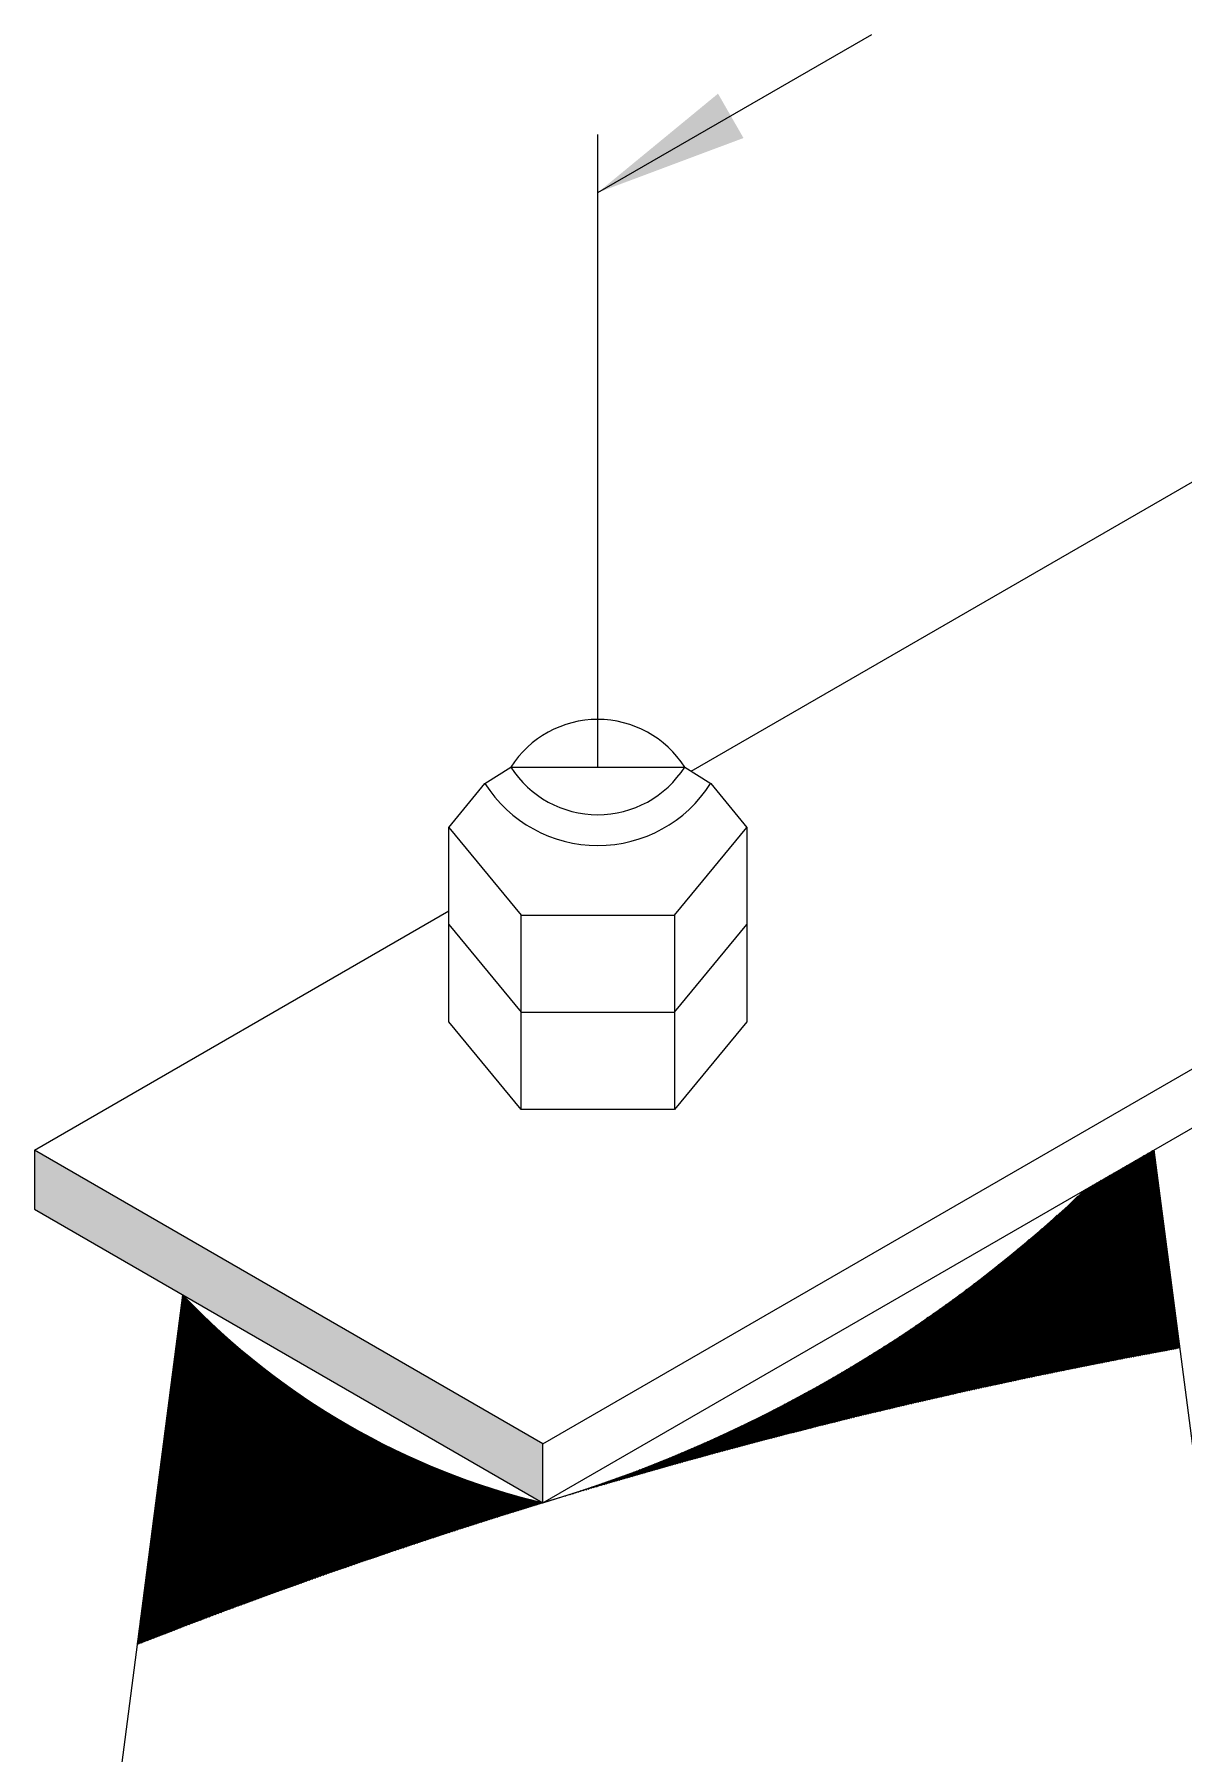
# Model space of a CAD drawing. Header units: inches. Extents: x 3955 to 4125, y 4886 to 4983.
# Drawn here: x 4088.569 to 4089.421, y 4959.148 to 4960.424 of the extents above; entities that cross this region are included whole.
import ezdxf

# ---------------------------------------------------------------- set-up
doc = ezdxf.new("R2010")
doc.units = ezdxf.units.IN
doc.header["$MEASUREMENT"] = 0
doc.layers.get('0').update_dxf_attribs({"lineweight": 35})
doc.layers.add('EFL', color=1, linetype='Continuous')
doc.layers.add('EL2', color=2, linetype='Continuous')

msp = doc.modelspace()

# ---------------------------------------------------------------- linework, layer by layer
at = {"color": 0}
for p, q in [((4089.208, 4959.4052), (4089.3982, 4959.5954)), ((4089.2097, 4959.4056), (4089.3992, 4959.5951)), ((4089.2115, 4959.406), (4089.3994, 4959.5939)), ((4089.1956, 4959.4022), (4089.376, 4959.5826)), ((4089.1974, 4959.4027), (4089.3791, 4959.5844)), ((4089.1992, 4959.4031), (4089.3823, 4959.5862)), ((4089.2009, 4959.4035), (4089.3855, 4959.5881)), ((4089.2027, 4959.4039), (4089.3887, 4959.5899)), ((4089.2044, 4959.4043), (4089.3918, 4959.5917)), ((4089.2062, 4959.4047), (4089.395, 4959.5936)), ((4089.2132, 4959.4064), (4089.3995, 4959.5927)), ((4089.215, 4959.4068), (4089.3997, 4959.5915)), ((4089.2167, 4959.4072), (4089.3998, 4959.5903)), ((4089.2185, 4959.4076), (4089.4, 4959.5891)), ((4089.2202, 4959.408), (4089.4002, 4959.588)), ((4089.222, 4959.4084), (4089.4003, 4959.5868)), ((4089.2237, 4959.4088), (4089.4005, 4959.5856)), ((4089.2255, 4959.4092), (4089.4006, 4959.5844)), ((4089.2272, 4959.4096), (4089.4008, 4959.5832)), ((4089.229, 4959.41), (4089.4009, 4959.582)), ((4089.1833, 4959.3993), (4089.3538, 4959.5697)), ((4089.185, 4959.3997), (4089.3569, 4959.5716)), ((4089.1868, 4959.4001), (4089.3601, 4959.5734)), ((4089.1886, 4959.4005), (4089.3633, 4959.5752)), ((4089.1904, 4959.401), (4089.3664, 4959.5771)), ((4089.1921, 4959.4014), (4089.3696, 4959.5789)), ((4089.1939, 4959.4018), (4089.3728, 4959.5807)), ((4089.2307, 4959.4104), (4089.4011, 4959.5808)), ((4089.2324, 4959.4108), (4089.4012, 4959.5796)), ((4089.2342, 4959.4112), (4089.4014, 4959.5785)), ((4089.2359, 4959.4116), (4089.4015, 4959.5773)), ((4089.2377, 4959.412), (4089.4017, 4959.5761)), ((4089.2394, 4959.4124), (4089.4019, 4959.5749)), ((4089.2411, 4959.4128), (4089.402, 4959.5737)), ((4089.2429, 4959.4132), (4089.4022, 4959.5725)), ((4089.2446, 4959.4136), (4089.4023, 4959.5713)), ((4089.2463, 4959.414), (4089.4025, 4959.5701)), ((4089.2481, 4959.4144), (4089.4026, 4959.569)), ((4089.1797, 4959.3984), (4089.3428, 4959.5615)), ((4089.1815, 4959.3988), (4089.3506, 4959.5679)), ((4089.2498, 4959.4148), (4089.4028, 4959.5678)), ((4089.2515, 4959.4152), (4089.4029, 4959.5666)), ((4089.2533, 4959.4156), (4089.4031, 4959.5654)), ((4089.255, 4959.416), (4089.4032, 4959.5642)), ((4089.2567, 4959.4163), (4089.4034, 4959.563)), ((4089.2584, 4959.4167), (4089.4036, 4959.5618)), ((4089.2602, 4959.4171), (4089.4037, 4959.5607)), ((4089.2619, 4959.4175), (4089.4039, 4959.5595)), ((4089.2636, 4959.4179), (4089.404, 4959.5583)), ((4089.2653, 4959.4182), (4089.4042, 4959.5571)), ((4089.2671, 4959.4186), (4089.4043, 4959.5559)), ((4089.178, 4959.398), (4089.3274, 4959.5474)), ((4089.2688, 4959.419), (4089.4045, 4959.5547)), ((4089.2705, 4959.4194), (4089.4046, 4959.5535)), ((4089.2722, 4959.4198), (4089.4048, 4959.5523)), ((4089.2739, 4959.4201), (4089.4049, 4959.5512)), ((4089.2756, 4959.4205), (4089.4051, 4959.55)), ((4089.2774, 4959.4209), (4089.4053, 4959.5488)), ((4089.2791, 4959.4213), (4089.4054, 4959.5476)), ((4089.2808, 4959.4216), (4089.4056, 4959.5464)), ((4089.2825, 4959.422), (4089.4057, 4959.5452)), ((4089.2842, 4959.4224), (4089.4059, 4959.544)), ((4089.2859, 4959.4227), (4089.406, 4959.5428)), ((4089.1762, 4959.3975), (4089.3161, 4959.5374)), ((4089.2876, 4959.4231), (4089.4062, 4959.5417)), ((4089.2893, 4959.4235), (4089.4063, 4959.5405)), ((4089.2911, 4959.4238), (4089.4065, 4959.5393)), ((4089.2928, 4959.4242), (4089.4066, 4959.5381)), ((4089.2945, 4959.4246), (4089.4068, 4959.5369)), ((4089.2962, 4959.4249), (4089.407, 4959.5357)), ((4089.2979, 4959.4253), (4089.4071, 4959.5345)), ((4089.2996, 4959.4257), (4089.4073, 4959.5333)), ((4089.3013, 4959.426), (4089.4074, 4959.5322)), ((4089.303, 4959.4264), (4089.4076, 4959.531)), ((4089.1726, 4959.3967), (4089.2985, 4959.5225)), ((4089.1744, 4959.3971), (4089.3067, 4959.5294)), ((4089.3047, 4959.4267), (4089.4077, 4959.5298)), ((4089.3064, 4959.4271), (4089.4079, 4959.5286)), ((4089.3081, 4959.4274), (4089.408, 4959.5274)), ((4089.3098, 4959.4278), (4089.4082, 4959.5262)), ((4089.3115, 4959.4282), (4089.4083, 4959.525)), ((4089.3132, 4959.4285), (4089.4085, 4959.5238)), ((4089.3149, 4959.4289), (4089.4087, 4959.5227)), ((4089.3166, 4959.4292), (4089.4088, 4959.5215)), ((4089.3182, 4959.4296), (4089.409, 4959.5203)), ((4089.3199, 4959.4299), (4089.4091, 4959.5191)), ((4089.3216, 4959.4303), (4089.4093, 4959.5179)), ((4089.1673, 4959.3953), (4089.2778, 4959.5058)), ((4089.1691, 4959.3958), (4089.2842, 4959.5109)), ((4089.1709, 4959.3962), (4089.291, 4959.5164)), ((4089.3233, 4959.4306), (4089.4094, 4959.5167)), ((4089.325, 4959.431), (4089.4096, 4959.5155)), ((4089.3267, 4959.4313), (4089.4097, 4959.5144)), ((4089.3284, 4959.4317), (4089.4099, 4959.5132)), ((4089.3301, 4959.432), (4089.41, 4959.512)), ((4089.3318, 4959.4323), (4089.4102, 4959.5108)), ((4089.3334, 4959.4327), (4089.4104, 4959.5096)), ((4089.3351, 4959.433), (4089.4105, 4959.5084)), ((4089.3368, 4959.4334), (4089.4107, 4959.5072)), ((4089.3385, 4959.4337), (4089.4108, 4959.506)), ((4089.3402, 4959.434), (4089.411, 4959.5049)), ((4089.1619, 4959.394), (4089.2605, 4959.4926)), ((4089.1637, 4959.3945), (4089.266, 4959.4967)), ((4089.1655, 4959.3949), (4089.2717, 4959.5011)), ((4089.3418, 4959.4344), (4089.4111, 4959.5037)), ((4089.3435, 4959.4347), (4089.4113, 4959.5025)), ((4089.3452, 4959.4351), (4089.4114, 4959.5013)), ((4089.3469, 4959.4354), (4089.4116, 4959.5001)), ((4089.3486, 4959.4357), (4089.4117, 4959.4989)), ((4089.3502, 4959.4361), (4089.4119, 4959.4977)), ((4089.3519, 4959.4364), (4089.4121, 4959.4965)), ((4089.3536, 4959.4367), (4089.4122, 4959.4954)), ((4089.3552, 4959.4371), (4089.4124, 4959.4942)), ((4089.3569, 4959.4374), (4089.4125, 4959.493)), ((4089.3586, 4959.4377), (4089.4127, 4959.4918)), ((4088.6761, 4959.4676), (4088.6876, 4959.4792)), ((4088.6763, 4959.4692), (4088.6869, 4959.4798)), ((4088.6765, 4959.4707), (4088.6862, 4959.4805)), ((4088.6767, 4959.4723), (4088.6856, 4959.4812)), ((4088.6769, 4959.4738), (4088.6849, 4959.4819)), ((4088.6771, 4959.4754), (4088.6842, 4959.4825)), ((4088.6773, 4959.4769), (4088.6836, 4959.4832)), ((4088.6775, 4959.4784), (4088.6829, 4959.4839)), ((4088.6777, 4959.48), (4088.6823, 4959.4846)), ((4088.6779, 4959.4815), (4088.6816, 4959.4853)), ((4088.6781, 4959.4831), (4088.6809, 4959.4859)), ((4088.6783, 4959.4846), (4088.6803, 4959.4866)), ((4088.6785, 4959.4862), (4088.6796, 4959.4873)), ((4088.6787, 4959.4877), (4088.679, 4959.488)), ((4089.1566, 4959.3927), (4089.2453, 4959.4814)), ((4089.1584, 4959.3931), (4089.2502, 4959.485)), ((4089.1602, 4959.3936), (4089.2553, 4959.4887)), ((4089.3603, 4959.438), (4089.4128, 4959.4906)), ((4089.3619, 4959.4384), (4089.413, 4959.4894)), ((4089.3636, 4959.4387), (4089.4131, 4959.4882)), ((4089.3653, 4959.439), (4089.4133, 4959.487)), ((4089.3669, 4959.4393), (4089.4134, 4959.4859)), ((4089.3686, 4959.4397), (4089.4136, 4959.4847)), ((4089.3703, 4959.44), (4089.4138, 4959.4835)), ((4089.3719, 4959.4403), (4089.4139, 4959.4823)), ((4089.3736, 4959.4406), (4089.4141, 4959.4811)), ((4089.3752, 4959.4409), (4089.4142, 4959.4799)), ((4088.6722, 4959.4383), (4088.7005, 4959.4666)), ((4088.6724, 4959.4399), (4088.6998, 4959.4673)), ((4088.6727, 4959.4414), (4088.6991, 4959.4679)), ((4088.6729, 4959.443), (4088.6984, 4959.4686)), ((4088.6731, 4959.4445), (4088.6978, 4959.4692)), ((4088.6733, 4959.446), (4088.6971, 4959.4699)), ((4088.6735, 4959.4476), (4088.6964, 4959.4705)), ((4088.6737, 4959.4491), (4088.6957, 4959.4712)), ((4088.6739, 4959.4507), (4088.695, 4959.4718)), ((4088.6741, 4959.4522), (4088.6943, 4959.4725)), ((4088.6743, 4959.4538), (4088.6937, 4959.4732)), ((4088.6745, 4959.4553), (4088.693, 4959.4738)), ((4088.6747, 4959.4568), (4088.6923, 4959.4745)), ((4088.6749, 4959.4584), (4088.6916, 4959.4751)), ((4088.6751, 4959.4599), (4088.6909, 4959.4758)), ((4088.6753, 4959.4615), (4088.6903, 4959.4765)), ((4088.6755, 4959.463), (4088.6896, 4959.4771)), ((4088.6757, 4959.4646), (4088.6889, 4959.4778)), ((4088.6759, 4959.4661), (4088.6882, 4959.4785)), ((4089.1494, 4959.3909), (4089.2272, 4959.4687)), ((4089.1512, 4959.3914), (4089.2315, 4959.4717)), ((4089.153, 4959.3918), (4089.236, 4959.4748)), ((4089.1548, 4959.3922), (4089.2406, 4959.478)), ((4089.3769, 4959.4413), (4089.4144, 4959.4787)), ((4089.3786, 4959.4416), (4089.4145, 4959.4775)), ((4089.3802, 4959.4419), (4089.4147, 4959.4764)), ((4089.3819, 4959.4422), (4089.4148, 4959.4752)), ((4089.3835, 4959.4425), (4089.415, 4959.474)), ((4089.3852, 4959.4429), (4089.4151, 4959.4728)), ((4089.3869, 4959.4432), (4089.4153, 4959.4716)), ((4089.3885, 4959.4435), (4089.4155, 4959.4704)), ((4089.3902, 4959.4438), (4089.4156, 4959.4692)), ((4089.3918, 4959.4441), (4089.4158, 4959.468)), ((4089.3935, 4959.4444), (4089.4159, 4959.4669)), ((4088.6682, 4959.4075), (4088.7146, 4959.4538)), ((4088.6684, 4959.409), (4088.7139, 4959.4545)), ((4088.6686, 4959.4106), (4088.7132, 4959.4551)), ((4088.6688, 4959.4121), (4088.7125, 4959.4557)), ((4088.669, 4959.4137), (4088.7117, 4959.4564)), ((4088.6692, 4959.4152), (4088.711, 4959.457)), ((4088.6694, 4959.4167), (4088.7103, 4959.4576)), ((4088.6696, 4959.4183), (4088.7096, 4959.4583)), ((4088.6698, 4959.4198), (4088.7089, 4959.4589)), ((4088.67, 4959.4214), (4088.7082, 4959.4595)), ((4088.6702, 4959.4229), (4088.7075, 4959.4602)), ((4088.6704, 4959.4245), (4088.7068, 4959.4608)), ((4088.6706, 4959.426), (4088.7061, 4959.4614)), ((4088.6708, 4959.4275), (4088.7054, 4959.4621)), ((4088.671, 4959.4291), (4088.7047, 4959.4627)), ((4088.6712, 4959.4306), (4088.704, 4959.4634)), ((4088.6714, 4959.4322), (4088.7033, 4959.464)), ((4088.6716, 4959.4337), (4088.7026, 4959.4647)), ((4088.6718, 4959.4353), (4088.7019, 4959.4653)), ((4088.672, 4959.4368), (4088.7012, 4959.466)), ((4089.1405, 4959.3886), (4089.2069, 4959.4551)), ((4089.1423, 4959.3891), (4089.2108, 4959.4576)), ((4089.1441, 4959.3895), (4089.2148, 4959.4602)), ((4089.1458, 4959.39), (4089.2188, 4959.463)), ((4089.1476, 4959.3905), (4089.223, 4959.4658)), ((4089.3951, 4959.4447), (4089.4161, 4959.4657)), ((4089.3968, 4959.445), (4089.4162, 4959.4645)), ((4089.3984, 4959.4453), (4089.4164, 4959.4633)), ((4089.4001, 4959.4456), (4089.4165, 4959.4621)), ((4089.4017, 4959.446), (4089.4167, 4959.4609)), ((4089.4034, 4959.4463), (4089.4168, 4959.4597)), ((4089.405, 4959.4466), (4089.417, 4959.4586)), ((4089.4067, 4959.4469), (4089.4172, 4959.4574)), ((4089.4083, 4959.4472), (4089.4173, 4959.4562)), ((4089.4099, 4959.4475), (4089.4175, 4959.455)), ((4089.4116, 4959.4478), (4089.4176, 4959.4538)), ((4088.664, 4959.3751), (4088.7299, 4959.441)), ((4088.6642, 4959.3766), (4088.7291, 4959.4416)), ((4088.6644, 4959.3782), (4088.7284, 4959.4422)), ((4088.6646, 4959.3797), (4088.7277, 4959.4428)), ((4088.6648, 4959.3813), (4088.7269, 4959.4434)), ((4088.665, 4959.3828), (4088.7262, 4959.444)), ((4088.6652, 4959.3843), (4088.7255, 4959.4446)), ((4088.6654, 4959.3859), (4088.7247, 4959.4452)), ((4088.6656, 4959.3874), (4088.724, 4959.4458)), ((4088.6658, 4959.389), (4088.7233, 4959.4464)), ((4088.666, 4959.3905), (4088.7225, 4959.447)), ((4088.6662, 4959.3921), (4088.7218, 4959.4476)), ((4088.6664, 4959.3936), (4088.7211, 4959.4483)), ((4088.6666, 4959.3951), (4088.7204, 4959.4489)), ((4088.6668, 4959.3967), (4088.7196, 4959.4495)), ((4088.667, 4959.3982), (4088.7189, 4959.4501)), ((4088.6672, 4959.3998), (4088.7182, 4959.4507)), ((4088.6674, 4959.4013), (4088.7175, 4959.4513)), ((4088.6676, 4959.4029), (4088.7167, 4959.452)), ((4088.6678, 4959.4044), (4088.716, 4959.4526)), ((4088.668, 4959.4059), (4088.7153, 4959.4532)), ((4089.1297, 4959.3859), (4089.1849, 4959.4411)), ((4089.1315, 4959.3863), (4089.1884, 4959.4433)), ((4089.1333, 4959.3868), (4089.192, 4959.4455)), ((4089.1351, 4959.3873), (4089.1956, 4959.4478)), ((4089.1369, 4959.3877), (4089.1993, 4959.4502)), ((4089.1387, 4959.3882), (4089.2031, 4959.4526)), ((4089.4132, 4959.4481), (4089.4178, 4959.4526)), ((4089.4149, 4959.4484), (4089.4179, 4959.4514)), ((4089.4165, 4959.4487), (4089.4181, 4959.4502)), ((4089.4181, 4959.449), (4089.4182, 4959.4491)), ((4088.6596, 4959.3412), (4088.7465, 4959.428)), ((4088.6598, 4959.3427), (4088.7457, 4959.4286)), ((4088.66, 4959.3442), (4088.7449, 4959.4292)), ((4088.6602, 4959.3458), (4088.7442, 4959.4297)), ((4088.6604, 4959.3473), (4088.7434, 4959.4303)), ((4088.6606, 4959.3489), (4088.7426, 4959.4309)), ((4088.6608, 4959.3504), (4088.7419, 4959.4315)), ((4088.661, 4959.352), (4088.7411, 4959.4321)), ((4088.6612, 4959.3535), (4088.7404, 4959.4326)), ((4088.6614, 4959.355), (4088.7396, 4959.4332)), ((4088.6616, 4959.3566), (4088.7388, 4959.4338)), ((4088.6618, 4959.3581), (4088.7381, 4959.4344)), ((4088.662, 4959.3597), (4088.7373, 4959.435)), ((4088.6622, 4959.3612), (4088.7366, 4959.4356)), ((4088.6624, 4959.3628), (4088.7358, 4959.4362)), ((4088.6626, 4959.3643), (4088.7351, 4959.4368)), ((4088.6628, 4959.3658), (4088.7343, 4959.4374)), ((4088.663, 4959.3674), (4088.7336, 4959.438)), ((4088.6632, 4959.3689), (4088.7328, 4959.4386)), ((4088.6634, 4959.3705), (4088.7321, 4959.4392)), ((4088.6636, 4959.372), (4088.7314, 4959.4398)), ((4088.6638, 4959.3735), (4088.7306, 4959.4404)), ((4089.1188, 4959.3831), (4089.1648, 4959.4291)), ((4089.1206, 4959.3836), (4089.168, 4959.431)), ((4089.1224, 4959.384), (4089.1713, 4959.4329)), ((4089.1242, 4959.3845), (4089.1746, 4959.4349)), ((4089.126, 4959.385), (4089.178, 4959.4369)), ((4089.1278, 4959.3854), (4089.1814, 4959.439)), ((4088.6552, 4959.3072), (4088.7636, 4959.4156)), ((4088.6554, 4959.3088), (4088.7628, 4959.4162)), ((4088.6556, 4959.3103), (4088.762, 4959.4167)), ((4088.6558, 4959.3118), (4088.7612, 4959.4173)), ((4088.656, 4959.3134), (4088.7604, 4959.4179)), ((4088.6562, 4959.3149), (4088.7597, 4959.4184)), ((4088.6564, 4959.3165), (4088.7589, 4959.419)), ((4088.6566, 4959.318), (4088.7581, 4959.4195)), ((4088.6568, 4959.3196), (4088.7573, 4959.4201)), ((4088.657, 4959.3211), (4088.7565, 4959.4206)), ((4088.6572, 4959.3226), (4088.7557, 4959.4212)), ((4088.6574, 4959.3242), (4088.755, 4959.4218)), ((4088.6576, 4959.3257), (4088.7542, 4959.4223)), ((4088.6578, 4959.3273), (4088.7534, 4959.4229)), ((4088.658, 4959.3288), (4088.7526, 4959.4234)), ((4088.6582, 4959.3304), (4088.7518, 4959.424)), ((4088.6584, 4959.3319), (4088.7511, 4959.4246)), ((4088.6586, 4959.3334), (4088.7503, 4959.4251)), ((4088.6588, 4959.335), (4088.7495, 4959.4257)), ((4088.659, 4959.3365), (4088.7488, 4959.4263)), ((4088.6592, 4959.3381), (4088.748, 4959.4269)), ((4088.6594, 4959.3396), (4088.7472, 4959.4274)), ((4089.1061, 4959.3798), (4089.1431, 4959.4168)), ((4089.1079, 4959.3802), (4089.1461, 4959.4184)), ((4089.1097, 4959.3807), (4089.1491, 4959.4201)), ((4089.1115, 4959.3812), (4089.1522, 4959.4218)), ((4089.1134, 4959.3817), (4089.1553, 4959.4236)), ((4089.1152, 4959.3821), (4089.1584, 4959.4254)), ((4089.117, 4959.3826), (4089.1616, 4959.4272)), ((4088.6504, 4959.2702), (4088.783, 4959.4028)), ((4088.6506, 4959.2717), (4088.7822, 4959.4034)), ((4088.6508, 4959.2733), (4088.7814, 4959.4039)), ((4088.651, 4959.2748), (4088.7805, 4959.4044)), ((4088.6512, 4959.2764), (4088.7797, 4959.4049)), ((4088.6514, 4959.2779), (4088.7789, 4959.4054)), ((4088.6516, 4959.2795), (4088.7781, 4959.406)), ((4088.6518, 4959.281), (4088.7773, 4959.4065)), ((4088.652, 4959.2825), (4088.7765, 4959.407)), ((4088.6522, 4959.2841), (4088.7756, 4959.4076)), ((4088.6524, 4959.2856), (4088.7748, 4959.4081)), ((4088.6526, 4959.2872), (4088.774, 4959.4086)), ((4088.6528, 4959.2887), (4088.7732, 4959.4092)), ((4088.653, 4959.2903), (4088.7724, 4959.4097)), ((4088.6532, 4959.2918), (4088.7716, 4959.4102)), ((4088.6534, 4959.2933), (4088.7708, 4959.4108)), ((4088.6536, 4959.2949), (4088.77, 4959.4113)), ((4088.6538, 4959.2964), (4088.7692, 4959.4118)), ((4088.654, 4959.298), (4088.7684, 4959.4124)), ((4088.6542, 4959.2995), (4088.7676, 4959.4129)), ((4088.6544, 4959.3011), (4088.7668, 4959.4135)), ((4088.6546, 4959.3026), (4088.766, 4959.414)), ((4088.6548, 4959.3041), (4088.7652, 4959.4146)), ((4088.655, 4959.3057), (4088.7644, 4959.4151)), ((4089.0897, 4959.3754), (4089.1173, 4959.403)), ((4089.0915, 4959.3759), (4089.1201, 4959.4045)), ((4089.0933, 4959.3764), (4089.1228, 4959.4059)), ((4089.0952, 4959.3769), (4089.1257, 4959.4074)), ((4089.097, 4959.3774), (4089.1285, 4959.4089)), ((4089.0988, 4959.3778), (4089.1314, 4959.4104)), ((4089.1006, 4959.3783), (4089.1343, 4959.412)), ((4089.1025, 4959.3788), (4089.1372, 4959.4135)), ((4089.1043, 4959.3793), (4089.1401, 4959.4151)), ((4088.6451, 4959.2301), (4088.8048, 4959.3898)), ((4088.6453, 4959.2316), (4088.804, 4959.3903)), ((4088.6455, 4959.2332), (4088.8031, 4959.3908)), ((4088.6457, 4959.2347), (4088.8023, 4959.3912)), ((4088.6459, 4959.2363), (4088.8014, 4959.3917)), ((4088.6461, 4959.2378), (4088.8006, 4959.3922)), ((4088.6463, 4959.2393), (4088.7997, 4959.3927)), ((4088.6465, 4959.2409), (4088.7989, 4959.3932)), ((4088.6467, 4959.2424), (4088.798, 4959.3937)), ((4088.6469, 4959.244), (4088.7972, 4959.3942)), ((4088.6471, 4959.2455), (4088.7963, 4959.3947)), ((4088.6473, 4959.2471), (4088.7955, 4959.3952)), ((4088.6476, 4959.2486), (4088.7946, 4959.3957)), ((4088.6478, 4959.2501), (4088.7938, 4959.3962)), ((4088.648, 4959.2517), (4088.793, 4959.3967)), ((4088.6482, 4959.2532), (4088.7921, 4959.3972)), ((4088.6484, 4959.2548), (4088.7913, 4959.3977)), ((4088.6486, 4959.2563), (4088.7905, 4959.3982)), ((4088.6488, 4959.2579), (4088.7896, 4959.3987)), ((4088.649, 4959.2594), (4088.7888, 4959.3992)), ((4088.6492, 4959.2609), (4088.788, 4959.3998)), ((4088.6494, 4959.2625), (4088.7871, 4959.4003)), ((4088.6496, 4959.264), (4088.7863, 4959.4008)), ((4088.6498, 4959.2656), (4088.7855, 4959.4013)), ((4088.65, 4959.2671), (4088.7847, 4959.4018)), ((4088.6502, 4959.2687), (4088.7838, 4959.4023)), ((4089.0713, 4959.3705), (4089.0907, 4959.3899)), ((4089.0731, 4959.371), (4089.0933, 4959.3911)), ((4089.075, 4959.3715), (4089.0959, 4959.3924)), ((4089.0768, 4959.372), (4089.0985, 4959.3936)), ((4089.0787, 4959.3725), (4089.1011, 4959.3949)), ((4089.0805, 4959.373), (4089.1038, 4959.3962)), ((4089.0823, 4959.3734), (4089.1064, 4959.3975)), ((4089.0842, 4959.3739), (4089.1091, 4959.3989)), ((4089.086, 4959.3744), (4089.1118, 4959.4002)), ((4089.0878, 4959.3749), (4089.1145, 4959.4016)), ((4088.6458, 4959.2294), (4088.8057, 4959.3893)), ((4088.648, 4959.2303), (4088.8065, 4959.3888)), ((4088.6502, 4959.2312), (4088.8074, 4959.3883)), ((4088.6524, 4959.232), (4088.8083, 4959.3879)), ((4088.6546, 4959.2329), (4088.8091, 4959.3874)), ((4088.6568, 4959.2337), (4088.81, 4959.3869)), ((4088.659, 4959.2346), (4088.8109, 4959.3864)), ((4088.6612, 4959.2354), (4088.8117, 4959.3859)), ((4088.6634, 4959.2363), (4088.8126, 4959.3855)), ((4088.6656, 4959.2371), (4088.8135, 4959.385)), ((4088.6678, 4959.238), (4088.8143, 4959.3845)), ((4088.67, 4959.2388), (4088.8152, 4959.3841)), ((4088.6722, 4959.2397), (4088.8161, 4959.3836)), ((4088.6743, 4959.2405), (4088.8169, 4959.3831)), ((4088.6765, 4959.2413), (4088.8178, 4959.3827)), ((4088.6787, 4959.2422), (4088.8187, 4959.3822)), ((4088.6809, 4959.243), (4088.8196, 4959.3817)), ((4088.683, 4959.2438), (4088.8205, 4959.3813)), ((4088.6852, 4959.2447), (4088.8213, 4959.3808)), ((4088.6874, 4959.2455), (4088.8222, 4959.3803)), ((4088.6895, 4959.2463), (4088.8231, 4959.3799)), ((4088.6917, 4959.2471), (4088.824, 4959.3794)), ((4088.6939, 4959.248), (4088.8249, 4959.379)), ((4088.696, 4959.2488), (4088.8258, 4959.3785)), ((4088.6982, 4959.2496), (4088.8267, 4959.3781)), ((4088.7003, 4959.2504), (4088.8275, 4959.3776)), ((4088.7025, 4959.2512), (4088.8284, 4959.3772)), ((4089.0509, 4959.3649), (4089.0635, 4959.3774)), ((4089.0528, 4959.3654), (4089.0659, 4959.3785)), ((4089.0547, 4959.3659), (4089.0683, 4959.3795)), ((4089.0565, 4959.3664), (4089.0707, 4959.3806)), ((4089.0584, 4959.3669), (4089.0732, 4959.3817)), ((4089.0602, 4959.3674), (4089.0756, 4959.3829)), ((4089.0621, 4959.3679), (4089.0781, 4959.384)), ((4089.0639, 4959.3684), (4089.0806, 4959.3851)), ((4089.0658, 4959.3689), (4089.0831, 4959.3863)), ((4089.0676, 4959.3695), (4089.0856, 4959.3875)), ((4089.0694, 4959.37), (4089.0882, 4959.3887)), ((4088.7046, 4959.252), (4088.8293, 4959.3767)), ((4088.7068, 4959.2528), (4088.8302, 4959.3763)), ((4088.7089, 4959.2536), (4088.8311, 4959.3758)), ((4088.7111, 4959.2544), (4088.832, 4959.3754)), ((4088.7132, 4959.2552), (4088.8329, 4959.3749)), ((4088.7154, 4959.256), (4088.8338, 4959.3745)), ((4088.7175, 4959.2568), (4088.8347, 4959.374)), ((4088.7196, 4959.2576), (4088.8356, 4959.3736)), ((4088.7218, 4959.2584), (4088.8365, 4959.3732)), ((4088.7239, 4959.2592), (4088.8374, 4959.3727)), ((4088.726, 4959.26), (4088.8383, 4959.3723)), ((4088.7281, 4959.2608), (4088.8392, 4959.3719)), ((4088.7303, 4959.2615), (4088.8401, 4959.3714)), ((4088.7324, 4959.2623), (4088.8411, 4959.371)), ((4088.7345, 4959.2631), (4088.842, 4959.3706)), ((4088.7366, 4959.2639), (4088.8429, 4959.3701)), ((4088.7387, 4959.2647), (4088.8438, 4959.3697)), ((4088.7408, 4959.2654), (4088.8447, 4959.3693)), ((4088.743, 4959.2662), (4088.8456, 4959.3689)), ((4088.7451, 4959.267), (4088.8466, 4959.3684)), ((4088.7472, 4959.2677), (4088.8475, 4959.368)), ((4088.7493, 4959.2685), (4088.8484, 4959.3676)), ((4088.7514, 4959.2693), (4088.8493, 4959.3672)), ((4088.7535, 4959.27), (4088.8502, 4959.3668)), ((4088.7556, 4959.2708), (4088.8512, 4959.3664)), ((4088.7577, 4959.2715), (4088.8521, 4959.3659)), ((4088.7598, 4959.2723), (4088.853, 4959.3655)), ((4088.7619, 4959.273), (4088.854, 4959.3651)), ((4088.764, 4959.2738), (4088.8549, 4959.3647)), ((4088.7661, 4959.2745), (4088.8558, 4959.3643)), ((4089.0267, 4959.358), (4089.0334, 4959.3647)), ((4089.0286, 4959.3586), (4089.0356, 4959.3656)), ((4089.0304, 4959.3591), (4089.0379, 4959.3665)), ((4089.0323, 4959.3596), (4089.0401, 4959.3675)), ((4089.0342, 4959.3602), (4089.0424, 4959.3684)), ((4089.036, 4959.3607), (4089.0447, 4959.3694)), ((4089.0379, 4959.3612), (4089.047, 4959.3703)), ((4089.0398, 4959.3617), (4089.0493, 4959.3713)), ((4089.0416, 4959.3623), (4089.0517, 4959.3723)), ((4089.0435, 4959.3628), (4089.054, 4959.3733)), ((4089.0454, 4959.3633), (4089.0563, 4959.3743)), ((4089.0472, 4959.3638), (4089.0587, 4959.3753)), ((4089.0491, 4959.3643), (4089.0611, 4959.3764)), ((4088.7681, 4959.2753), (4088.8568, 4959.3639)), ((4088.7702, 4959.276), (4088.8577, 4959.3635)), ((4088.7723, 4959.2768), (4088.8586, 4959.3631)), ((4088.7744, 4959.2775), (4088.8596, 4959.3627)), ((4088.7765, 4959.2782), (4088.8605, 4959.3623)), ((4088.7785, 4959.279), (4088.8615, 4959.3619)), ((4088.7806, 4959.2797), (4088.8624, 4959.3615)), ((4088.7827, 4959.2804), (4088.8633, 4959.3611)), ((4088.7848, 4959.2812), (4088.8643, 4959.3607)), ((4088.7868, 4959.2819), (4088.8652, 4959.3603)), ((4088.7889, 4959.2826), (4088.8662, 4959.3599)), ((4088.791, 4959.2833), (4088.8671, 4959.3595)), ((4088.793, 4959.2841), (4088.8681, 4959.3591)), ((4088.7951, 4959.2848), (4088.8691, 4959.3587)), ((4088.7972, 4959.2855), (4088.87, 4959.3584)), ((4088.7992, 4959.2862), (4088.871, 4959.358)), ((4088.8013, 4959.2869), (4088.8719, 4959.3576)), ((4088.8033, 4959.2876), (4088.8729, 4959.3572)), ((4088.8054, 4959.2884), (4088.8738, 4959.3568)), ((4088.8074, 4959.2891), (4088.8748, 4959.3564)), ((4088.8095, 4959.2898), (4088.8758, 4959.3561)), ((4088.8115, 4959.2905), (4088.8767, 4959.3557)), ((4088.8136, 4959.2912), (4088.8777, 4959.3553)), ((4088.8156, 4959.2919), (4088.8787, 4959.3549)), ((4088.8177, 4959.2926), (4088.8796, 4959.3546)), ((4088.8197, 4959.2933), (4088.8806, 4959.3542)), ((4088.8217, 4959.294), (4088.8816, 4959.3538)), ((4088.8238, 4959.2947), (4088.8826, 4959.3535)), ((4088.8258, 4959.2954), (4088.8835, 4959.3531)), ((4088.8278, 4959.2961), (4088.8845, 4959.3527)), ((4088.8299, 4959.2967), (4088.8855, 4959.3524)), ((4088.8319, 4959.2974), (4088.8865, 4959.352)), ((4088.8339, 4959.2981), (4088.8875, 4959.3517)), ((4088.9965, 4959.3493), (4088.9987, 4959.3515)), ((4088.9984, 4959.3499), (4089.0008, 4959.3523)), ((4089.0003, 4959.3505), (4089.0029, 4959.3531)), ((4089.0022, 4959.351), (4089.005, 4959.3538)), ((4089.0041, 4959.3516), (4089.0071, 4959.3546)), ((4089.006, 4959.3521), (4089.0093, 4959.3554)), ((4089.0079, 4959.3527), (4089.0114, 4959.3562)), ((4089.0098, 4959.3532), (4089.0136, 4959.357)), ((4089.0116, 4959.3537), (4089.0157, 4959.3578)), ((4089.0135, 4959.3543), (4089.0179, 4959.3587)), ((4089.0154, 4959.3548), (4089.0201, 4959.3595)), ((4089.0173, 4959.3554), (4089.0223, 4959.3603)), ((4089.0192, 4959.3559), (4089.0245, 4959.3612)), ((4089.0211, 4959.3564), (4089.0267, 4959.3621)), ((4089.0229, 4959.357), (4089.0289, 4959.3629)), ((4089.0248, 4959.3575), (4089.0311, 4959.3638)), ((4088.836, 4959.2988), (4088.8885, 4959.3513)), ((4088.838, 4959.2995), (4088.8894, 4959.351)), ((4088.84, 4959.3002), (4088.8904, 4959.3506)), ((4088.842, 4959.3008), (4088.8914, 4959.3502)), ((4088.844, 4959.3015), (4088.8924, 4959.3499)), ((4088.8461, 4959.3022), (4088.8934, 4959.3496)), ((4088.8481, 4959.3029), (4088.8944, 4959.3492)), ((4088.8501, 4959.3035), (4088.8954, 4959.3489)), ((4088.8521, 4959.3042), (4088.8964, 4959.3485)), ((4088.8541, 4959.3049), (4088.8974, 4959.3482)), ((4088.8561, 4959.3056), (4088.8984, 4959.3478)), ((4088.8581, 4959.3062), (4088.8994, 4959.3475)), ((4088.8601, 4959.3069), (4088.9004, 4959.3472)), ((4088.8621, 4959.3075), (4088.9014, 4959.3468)), ((4088.8641, 4959.3082), (4088.9024, 4959.3465)), ((4088.8661, 4959.3089), (4088.9034, 4959.3461)), ((4088.8681, 4959.3095), (4088.9044, 4959.3458)), ((4088.8701, 4959.3102), (4088.9054, 4959.3455)), ((4088.8721, 4959.3108), (4088.9065, 4959.3452)), ((4088.8741, 4959.3115), (4088.9075, 4959.3448)), ((4088.8761, 4959.3121), (4088.9085, 4959.3445)), ((4088.8781, 4959.3128), (4088.9095, 4959.3442)), ((4088.8801, 4959.3134), (4088.9105, 4959.3439)), ((4088.8821, 4959.3141), (4088.9115, 4959.3435)), ((4088.8841, 4959.3147), (4088.9126, 4959.3432)), ((4088.886, 4959.3153), (4088.9136, 4959.3429)), ((4088.888, 4959.316), (4088.9146, 4959.3426)), ((4088.89, 4959.3166), (4088.9157, 4959.3423)), ((4088.892, 4959.3173), (4088.9167, 4959.342)), ((4088.894, 4959.3179), (4088.9177, 4959.3417)), ((4088.8959, 4959.3185), (4088.9188, 4959.3414)), ((4088.8979, 4959.3192), (4088.9198, 4959.341)), ((4088.8999, 4959.3198), (4088.9208, 4959.3407)), ((4088.9018, 4959.3204), (4088.9219, 4959.3404)), ((4088.9038, 4959.321), (4088.9229, 4959.3401)), ((4088.9058, 4959.3217), (4088.9239, 4959.3398)), ((4088.9077, 4959.3223), (4088.925, 4959.3395)), ((4088.9097, 4959.3229), (4088.926, 4959.3393)), ((4088.9117, 4959.3235), (4088.9271, 4959.339)), ((4088.9621, 4959.3391), (4088.9622, 4959.3392)), ((4088.9641, 4959.3397), (4088.9642, 4959.3398)), ((4088.966, 4959.3403), (4088.9662, 4959.3405)), ((4088.9679, 4959.3409), (4088.9681, 4959.3411)), ((4088.9698, 4959.3414), (4088.9701, 4959.3417)), ((4088.9717, 4959.342), (4088.9721, 4959.3424)), ((4088.9737, 4959.3426), (4088.9741, 4959.3431)), ((4088.9756, 4959.3432), (4088.9761, 4959.3437)), ((4088.9775, 4959.3437), (4088.9781, 4959.3444)), ((4088.9794, 4959.3443), (4088.9802, 4959.3451)), ((4088.9813, 4959.3449), (4088.9822, 4959.3458)), ((4088.9832, 4959.3454), (4088.9842, 4959.3465)), ((4088.9851, 4959.346), (4088.9863, 4959.3472)), ((4088.987, 4959.3466), (4088.9883, 4959.3479)), ((4088.9889, 4959.3471), (4088.9904, 4959.3486)), ((4088.9908, 4959.3477), (4088.9924, 4959.3493)), ((4088.9927, 4959.3482), (4088.9945, 4959.35)), ((4088.9946, 4959.3488), (4088.9966, 4959.3508)), ((4088.9136, 4959.3242), (4088.9281, 4959.3387)), ((4088.9156, 4959.3248), (4088.9292, 4959.3384)), ((4088.9175, 4959.3254), (4088.9302, 4959.3381)), ((4088.9195, 4959.326), (4088.9313, 4959.3378)), ((4088.9215, 4959.3266), (4088.9324, 4959.3375)), ((4088.9234, 4959.3272), (4088.9334, 4959.3372)), ((4088.9254, 4959.3278), (4088.9345, 4959.3369)), ((4088.9273, 4959.3284), (4088.9355, 4959.3367)), ((4088.9293, 4959.3291), (4088.9366, 4959.3364)), ((4088.9312, 4959.3297), (4088.9377, 4959.3361)), ((4088.9332, 4959.3303), (4088.9387, 4959.3358)), ((4088.9351, 4959.3309), (4088.9398, 4959.3356)), ((4088.937, 4959.3315), (4088.9409, 4959.3353)), ((4088.939, 4959.3321), (4088.9419, 4959.335)), ((4088.9409, 4959.3327), (4088.943, 4959.3348)), ((4088.9429, 4959.3333), (4088.9441, 4959.3345)), ((4088.9448, 4959.3339), (4088.9452, 4959.3342)), ((4088.9467, 4959.3344), (4088.9467, 4959.3344)), ((4088.9486, 4959.335), (4088.9487, 4959.335)), ((4088.9506, 4959.3356), (4088.9506, 4959.3356)), ((4088.9525, 4959.3362), (4088.9525, 4959.3362)), ((4088.9544, 4959.3368), (4088.9544, 4959.3368)), ((4088.9564, 4959.3374), (4088.9564, 4959.3374)), ((4088.9583, 4959.338), (4088.9583, 4959.338)), ((4088.9602, 4959.3386), (4088.9603, 4959.3386))]:
    msp.add_line(p, q, dxfattribs=at)
at = {"layer": 'EFL'}
for p, q in [((4088.9864, 4960.3062), (4089.1897, 4960.4236)), ((4088.9864, 4959.88), (4088.9864, 4960.3492))]:
    msp.add_line(p, q, dxfattribs=at)
msp.add_solid([(4089.0945, 4960.3467), (4089.0756, 4960.3796), (4088.9864, 4960.3062)], dxfattribs=at)
at = {"layer": 'EL2'}
for p, q in [((4089.0557, 4959.8769), (4089.8468, 4960.3337)), ((4088.9457, 4959.3779), (4090.3778, 4960.2048)), ((4088.9457, 4959.3341), (4090.3872, 4960.1664)), ((4088.5685, 4959.5957), (4088.8759, 4959.7732)), ((4088.9457, 4959.3779), (4088.5685, 4959.5957)), ((4088.5685, 4959.5957), (4088.5685, 4959.5519)), ((4089.4614, 4959.1174), (4089.3991, 4959.5959)), ((4088.5685, 4959.5519), (4088.9457, 4959.3341)), ((4088.6305, 4959.1174), (4088.6787, 4959.4882)), ((4088.9457, 4959.3341), (4088.9457, 4959.3779))]:
    msp.add_line(p, q, dxfattribs=at)
at = {"layer": 'EL2', "color": 4}
for p, q in [((4088.9027, 4959.8677), (4088.9219, 4959.88)), ((4088.9219, 4959.88), (4089.051, 4959.88)), ((4088.9219, 4959.88), (4089.051, 4959.88)), ((4089.051, 4959.88), (4089.0702, 4959.8677)), ((4088.8759, 4959.8352), (4088.9027, 4959.8677)), ((4089.0702, 4959.8677), (4089.0969, 4959.8352)), ((4088.8759, 4959.691), (4088.8759, 4959.8352)), ((4088.8759, 4959.8352), (4088.9295, 4959.7702)), ((4089.0434, 4959.7702), (4089.0969, 4959.8352)), ((4089.0969, 4959.8352), (4089.0969, 4959.691)), ((4088.8759, 4959.7631), (4088.9295, 4959.6981)), ((4088.9295, 4959.626), (4088.9295, 4959.7702)), ((4088.9295, 4959.7702), (4089.0434, 4959.7702)), ((4089.0434, 4959.7702), (4089.0434, 4959.626)), ((4089.0434, 4959.6981), (4089.0969, 4959.7631)), ((4088.9295, 4959.6981), (4089.0434, 4959.6981)), ((4088.9295, 4959.626), (4088.8759, 4959.691)), ((4089.0969, 4959.691), (4089.0434, 4959.626)), ((4089.0434, 4959.626), (4088.9295, 4959.626))]:
    msp.add_line(p, q, dxfattribs=at)
for centre, radius, start, end in [((4088.9864, 4959.8388), 0.0765, 32.5285, 147.4715), ((4088.9864, 4959.9211), 0.0765, 212.5285, 327.4715), ((4088.9864, 4959.9211), 0.0993, 212.5285, 327.4715)]:
    msp.add_arc(centre, radius, start, end, dxfattribs=at)
at = {"layer": 'EL2'}
for centre, radius, start, end in [((4088.66, 4960.2937), 1.0012, 286.5784, 313.4216), ((4089.0738, 4959.8642), 0.5454, 223.5859, 256.4141), ((4090.1545, 4955.3901), 4.1251, 100.2819, 111.4653)]:
    msp.add_arc(centre, radius, start, end, dxfattribs=at)
for points in [[(4088.5685, 4959.5519), (4088.5685, 4959.5957), (4088.9457, 4959.3341), (4088.9457, 4959.3779)], [(4088.6787, 4959.4882), (4088.645, 4959.2291), (4088.645, 4959.2291)]]:
    msp.add_solid(points, dxfattribs=at)

doc.saveas('drawing.dxf')
